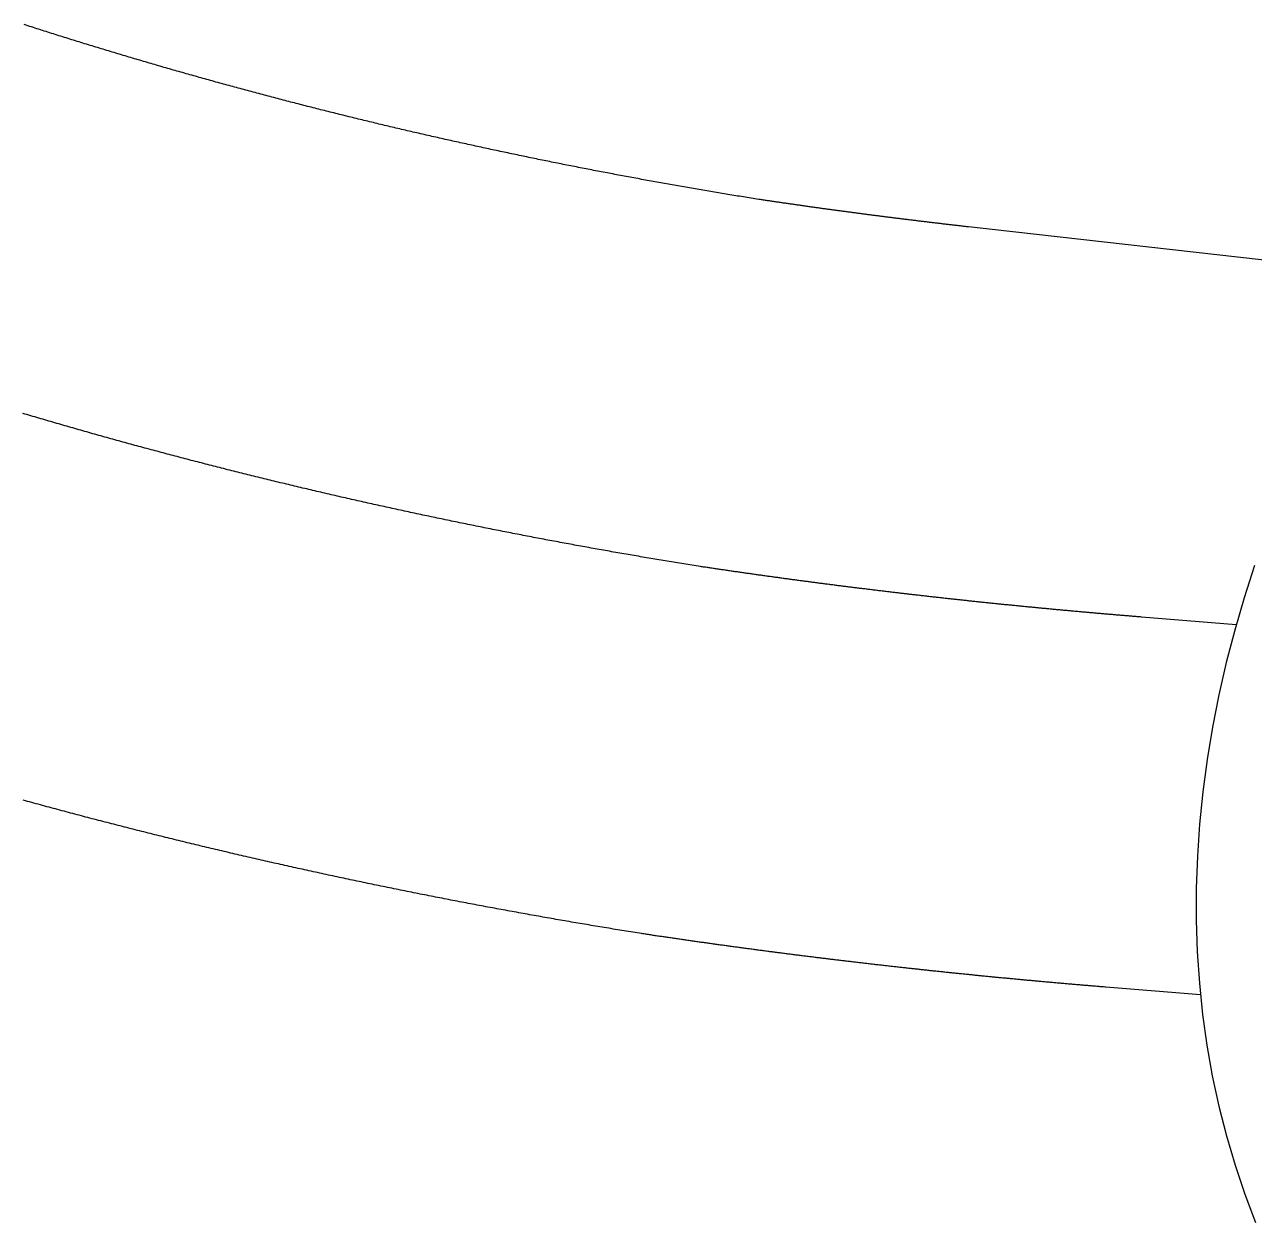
# Model space of a CAD drawing. Extents: x 10 to 206, y -65 to 73.
# Drawn here: x 170.2576 to 170.6907, y -52.793 to -52.371 of the extents above; entities that cross this region are included whole.
import ezdxf

# ---------------------------------------------------------------- set-up
doc = ezdxf.new("R2010")
doc.units = 0
doc.header["$LTSCALE"] = 0.5
doc.layers.add('LOGO', color=7, linetype='Continuous')

msp = doc.modelspace()

# ---------------------------------------------------------------- linework, layer by layer
at = {"layer": 'LOGO'}
for points in [[(170.74098808, -52.45930247), (170.59008807, -52.44225025), (170.58973324, -52.44221009), (170.58937843, -52.44216988), (170.58902364, -52.44212961), (170.58866887, -52.44208928), (170.58831413, -52.4420489), (170.58795941, -52.44200845), (170.58760471, -52.44196795), (170.58725003, -52.4419274), (170.58689538, -52.44188678), (170.58654075, -52.44184611), (170.58618614, -52.44180539), (170.58583155, -52.4417646), (170.58547699, -52.44172376), (170.58512245, -52.44168286), (170.58476793, -52.4416419), (170.58441343, -52.44160089), (170.58405896, -52.44155982), (170.58370451, -52.44151869), (170.58335008, -52.4414775), (170.58299567, -52.44143626), (170.58264129, -52.44139496), (170.58228693, -52.4413536), (170.5819326, -52.44131219), (170.58157828, -52.44127072), (170.58122399, -52.44122919), (170.58086972, -52.4411876), (170.58051548, -52.44114596), (170.58016126, -52.44110426), (170.57980706, -52.4410625), (170.57945288, -52.44102068), (170.57909873, -52.44097881), (170.5787446, -52.44093688), (170.5783905, -52.44089489), (170.57803641, -52.44085285), (170.57768235, -52.44081074), (170.57732832, -52.44076858), (170.5769743, -52.44072637), (170.57662031, -52.44068409), (170.57626635, -52.44064176), (170.57591241, -52.44059937), (170.57555849, -52.44055692), (170.57520459, -52.44051442), (170.57485072, -52.44047185), (170.57449687, -52.44042923), (170.57414304, -52.44038656), (170.57378924, -52.44034382), (170.57343546, -52.44030103), (170.57308171, -52.44025818), (170.57272798, -52.44021527), (170.57237427, -52.44017231), (170.57202058, -52.44012928), (170.57166692, -52.4400862), (170.57131329, -52.44004307), (170.57095968, -52.43999987), (170.57060609, -52.43995662), (170.57025252, -52.43991331), (170.56989898, -52.43986994), (170.56954546, -52.43982651), (170.56919197, -52.43978303), (170.5688385, -52.43973949), (170.56848506, -52.43969589), (170.56813164, -52.43965223), (170.56777824, -52.43960852), (170.56742487, -52.43956475), (170.56707152, -52.43952092), (170.56671819, -52.43947703), (170.56636489, -52.43943308), (170.56601162, -52.43938908), (170.56565836, -52.43934502), (170.56530514, -52.4393009), (170.56495193, -52.43925673), (170.56459875, -52.43921249), (170.5642456, -52.4391682), (170.56389247, -52.43912385), (170.56353936, -52.43907944), (170.56318628, -52.43903498), (170.56283322, -52.43899045), (170.56248019, -52.43894587), (170.56212718, -52.43890123), (170.5617742, -52.43885654), (170.56142124, -52.43881178), (170.56106831, -52.43876697), (170.5607154, -52.4387221), (170.56036251, -52.43867717), (170.56000965, -52.43863218), (170.55965681, -52.43858714), (170.559304, -52.43854204), (170.55895122, -52.43849687), (170.55859846, -52.43845166), (170.55824572, -52.43840638), (170.55789301, -52.43836105), (170.55754032, -52.43831565), (170.55718766, -52.4382702), (170.55683502, -52.43822469), (170.55648241, -52.43817913), (170.55612983, -52.4381335), (170.55577726, -52.43808782), (170.55542473, -52.43804208), (170.55507222, -52.43799628), (170.55471973, -52.43795042), (170.55436727, -52.43790451), (170.55401483, -52.43785854), (170.55366242, -52.4378125), (170.55331004, -52.43776642), (170.55295768, -52.43772027), (170.55260534, -52.43767406), (170.55225303, -52.4376278), (170.55190075, -52.43758148), (170.55154849, -52.4375351), (170.55119626, -52.43748866), (170.55084405, -52.43744216), (170.55049187, -52.43739561), (170.55013971, -52.43734899), (170.54978758, -52.43730232), (170.54943547, -52.43725559), (170.54908339, -52.4372088), (170.54873134, -52.43716196), (170.54837931, -52.43711505), (170.54802731, -52.43706809), (170.54767533, -52.43702107), (170.54732338, -52.43697399), (170.54697145, -52.43692685), (170.54661955, -52.43687965), (170.54626768, -52.4368324), (170.54591583, -52.43678509), (170.54556401, -52.43673772), (170.54521221, -52.43669029), (170.54486044, -52.4366428), (170.54450869, -52.43659525), (170.54415698, -52.43654765), (170.54380528, -52.43649998), (170.54345362, -52.43645226), (170.54310198, -52.43640448), (170.54275036, -52.43635664), (170.54239877, -52.43630875), (170.54204721, -52.43626079), (170.54169568, -52.43621278), (170.54134417, -52.4361647), (170.54099269, -52.43611657), (170.54064123, -52.43606838), (170.5402898, -52.43602013), (170.53993839, -52.43597183), (170.53958702, -52.43592346), (170.53923567, -52.43587504), (170.53888434, -52.43582656), (170.53853304, -52.43577802), (170.53818177, -52.43572942), (170.53783053, -52.43568076), (170.53747931, -52.43563204), (170.53712812, -52.43558327), (170.53677695, -52.43553443), (170.53642581, -52.43548554), (170.5360747, -52.43543659), (170.53572361, -52.43538758), (170.53537256, -52.43533851), (170.53502152, -52.43528938), (170.53467052, -52.43524019), (170.53431954, -52.43519095), (170.53396859, -52.43514165), (170.53361767, -52.43509228), (170.53326677, -52.43504286), (170.5329159, -52.43499338), (170.53256505, -52.43494384), (170.53221424, -52.43489425), (170.53186345, -52.43484459), (170.53151269, -52.43479487), (170.53116195, -52.4347451), (170.53081124, -52.43469527), (170.53046056, -52.43464538), (170.53010991, -52.43459543), (170.52975928, -52.43454542), (170.52940868, -52.43449535), (170.52905811, -52.43444522), (170.52870757, -52.43439504), (170.52835705, -52.43434479), (170.52800656, -52.43429449), (170.5276561, -52.43424412), (170.52730566, -52.4341937), (170.52695525, -52.43414322), (170.52660487, -52.43409268), (170.52625452, -52.43404208), (170.5259042, -52.43399143), (170.5255539, -52.43394071), (170.52520363, -52.43388993), (170.52485339, -52.4338391), (170.52450317, -52.43378821), (170.52415298, -52.43373725), (170.52380282, -52.43368624), (170.52345269, -52.43363517), (170.52310259, -52.43358404), (170.52275251, -52.43353285), (170.52240247, -52.43348161), (170.52205244, -52.4334303), (170.52170245, -52.43337893), (170.52135249, -52.43332751), (170.52100255, -52.43327602), (170.52065264, -52.43322448), (170.52030276, -52.43317288), (170.51995291, -52.43312122), (170.51960309, -52.4330695), (170.51925329, -52.43301772), (170.51890352, -52.43296588), (170.51855378, -52.43291398), (170.51820407, -52.43286202), (170.51785439, -52.43281), (170.51750473, -52.43275793), (170.5171551, -52.43270579), (170.5168055, -52.4326536), (170.51645593, -52.43260134), (170.51618658, -52.43256633), (170.51550678, -52.43246311), (170.51482781, -52.43235446), (170.5141489, -52.43224555), (170.51347005, -52.43213638), (170.51279125, -52.43202697), (170.51211251, -52.4319173), (170.51143383, -52.43180738), (170.5107552, -52.4316972), (170.51007664, -52.43158678), (170.50939813, -52.4314761), (170.50871968, -52.43136517), (170.50804128, -52.43125398), (170.50736295, -52.43114254), (170.50668467, -52.43103085), (170.50600645, -52.43091891), (170.50532829, -52.43080671), (170.50465019, -52.43069426), (170.50397215, -52.43058155), (170.50329417, -52.4304686), (170.50261625, -52.43035539), (170.50193839, -52.43024193), (170.50126059, -52.43012821), (170.50058285, -52.43001424), (170.49990517, -52.42990002), (170.49922755, -52.42978554), (170.49854999, -52.42967082), (170.49787249, -52.42955583), (170.49719506, -52.4294406), (170.49651768, -52.42932511), (170.49584037, -52.42920937), (170.49516312, -52.42909338), (170.49448593, -52.42897713), (170.4938088, -52.42886063), (170.49313173, -52.42874388), (170.49245473, -52.42862687), (170.49177779, -52.42850961), (170.49110091, -52.42839209), (170.4904241, -52.42827433), (170.48974735, -52.42815631), (170.48907066, -52.42803803), (170.48839404, -52.42791951), (170.48771748, -52.42780073), (170.48704098, -52.42768169), (170.48636455, -52.4275624), (170.48568818, -52.42744286), (170.48501188, -52.42732307), (170.48433564, -52.42720302), (170.48365946, -52.42708272), (170.48298335, -52.42696217), (170.48230731, -52.42684136), (170.48163133, -52.4267203), (170.48095542, -52.42659898), (170.48027957, -52.42647741), (170.47960379, -52.42635559), (170.47892808, -52.42623352), (170.47825243, -52.42611119), (170.47757685, -52.4259886), (170.47690133, -52.42586577), (170.47622589, -52.42574268), (170.47555051, -52.42561933), (170.47487519, -52.42549574), (170.47419995, -52.42537189), (170.47352477, -52.42524778), (170.47284966, -52.42512342), (170.47217461, -52.42499881), (170.47149964, -52.42487394), (170.47082473, -52.42474882), (170.4701499, -52.42462345), (170.46947513, -52.42449782), (170.46880043, -52.42437194), (170.4681258, -52.42424581), (170.46745124, -52.42411942), (170.46677675, -52.42399278), (170.46610232, -52.42386588), (170.46542797, -52.42373873), (170.46475369, -52.42361133), (170.46407948, -52.42348367), (170.46340534, -52.42335576), (170.46273127, -52.42322759), (170.46205727, -52.42309917), (170.46138334, -52.4229705), (170.46070948, -52.42284157), (170.46003569, -52.42271239), (170.45936198, -52.42258295), (170.45868834, -52.42245326), (170.45801476, -52.42232332), (170.45734127, -52.42219312), (170.45666784, -52.42206267), (170.45599448, -52.42193197), (170.4553212, -52.42180101), (170.45464799, -52.42166979), (170.45397486, -52.42153832), (170.4533018, -52.4214066), (170.45262881, -52.42127463), (170.45195589, -52.4211424), (170.45128305, -52.42100991), (170.45061028, -52.42087717), (170.44993759, -52.42074418), (170.44926497, -52.42061093), (170.44859242, -52.42047743), (170.44791995, -52.42034367), (170.44724756, -52.42020966), (170.44657524, -52.4200754), (170.44590299, -52.41994088), (170.44523082, -52.41980611), (170.44455873, -52.41967108), (170.44388671, -52.4195358), (170.44321477, -52.41940026), (170.4425429, -52.41926447), (170.44187111, -52.41912843), (170.4411994, -52.41899213), (170.44052776, -52.41885558), (170.4398562, -52.41871877), (170.43918472, -52.41858171), (170.43851331, -52.41844439), (170.43784198, -52.41830682), (170.43717073, -52.41816899), (170.43649956, -52.41803091), (170.43582847, -52.41789258), (170.43515745, -52.41775399), (170.43448651, -52.41761515), (170.43381565, -52.41747605), (170.43314487, -52.4173367), (170.43247417, -52.41719709), (170.43180355, -52.41705723), (170.43113301, -52.41691711), (170.43046254, -52.41677674), (170.42979216, -52.41663611), (170.42912185, -52.41649523), (170.42845163, -52.4163541), (170.42778149, -52.41621271), (170.42711142, -52.41607106), (170.42644144, -52.41592916), (170.42577154, -52.41578701), (170.42510172, -52.4156446), (170.42443198, -52.41550194), (170.42376232, -52.41535902), (170.42309274, -52.41521584), (170.42242324, -52.41507242), (170.42175383, -52.41492873), (170.4210845, -52.4147848), (170.42041525, -52.4146406), (170.41974608, -52.41449616), (170.419077, -52.41435145), (170.418408, -52.4142065), (170.41773908, -52.41406128), (170.41707024, -52.41391582), (170.41640149, -52.4137701), (170.41573282, -52.41362412), (170.41506424, -52.41347789), (170.41439574, -52.4133314), (170.41372732, -52.41318466), (170.41305899, -52.41303766), (170.41239074, -52.41289041), (170.41172258, -52.4127429), (170.4110545, -52.41259514), (170.41038651, -52.41244712), (170.4097186, -52.41229885), (170.40905078, -52.41215033), (170.40838304, -52.41200154), (170.40771539, -52.41185251), (170.40704782, -52.41170321), (170.40638034, -52.41155367), (170.40571295, -52.41140386), (170.40504564, -52.4112538), (170.40437842, -52.41110349), (170.40371129, -52.41095292), (170.40304425, -52.4108021), (170.40237729, -52.41065102), (170.40171042, -52.41049969), (170.40104363, -52.4103481), (170.40037694, -52.41019625), (170.39971033, -52.41004415), (170.39904381, -52.4098918), (170.39837738, -52.40973919), (170.39771104, -52.40958632), (170.39704478, -52.4094332), (170.39637862, -52.40927982), (170.39571254, -52.40912619), (170.39504656, -52.4089723), (170.39438066, -52.40881816), (170.39371485, -52.40866376), (170.39304913, -52.40850911), (170.39238351, -52.4083542), (170.39171797, -52.40819903), (170.39105252, -52.40804361), (170.39038716, -52.40788793), (170.3897219, -52.407732), (170.38905672, -52.40757582), (170.38839164, -52.40741937), (170.38772665, -52.40726268), (170.38706175, -52.40710572), (170.38639694, -52.40694851), (170.38573222, -52.40679105), (170.3850676, -52.40663333), (170.38440306, -52.40647535), (170.38373862, -52.40631712), (170.38307427, -52.40615863), (170.38241002, -52.40599989), (170.38174586, -52.40584089), (170.38108179, -52.40568163), (170.38041781, -52.40552212), (170.37975393, -52.40536236), (170.37909014, -52.40520234), (170.37842645, -52.40504206), (170.37776285, -52.40488152), (170.37709934, -52.40472074), (170.37643593, -52.40455969), (170.37577261, -52.40439839), (170.37510939, -52.40423683), (170.37444626, -52.40407502), (170.37378323, -52.40391295), (170.37312029, -52.40375063), (170.37245745, -52.40358805), (170.37179471, -52.40342521), (170.37113206, -52.40326212), (170.3704695, -52.40309877), (170.36980705, -52.40293517), (170.36914469, -52.40277131), (170.36848242, -52.40260719), (170.36782025, -52.40244282), (170.36715818, -52.40227819), (170.36649621, -52.4021133), (170.36583434, -52.40194816), (170.36517256, -52.40178277), (170.36451088, -52.40161712), (170.3638493, -52.40145121), (170.36318781, -52.40128504), (170.36252643, -52.40111862), (170.36186514, -52.40095194), (170.36120395, -52.40078501), (170.36054286, -52.40061782), (170.35988187, -52.40045038), (170.35922098, -52.40028267), (170.35856019, -52.40011472), (170.3578995, -52.3999465), (170.3572389, -52.39977803), (170.35657841, -52.39960931), (170.35591802, -52.39944032), (170.35525773, -52.39927108), (170.35459754, -52.39910159), (170.35393745, -52.39893184), (170.35327746, -52.39876183), (170.35261757, -52.39859156), (170.35195778, -52.39842104), (170.3512981, -52.39825026), (170.35063851, -52.39807923), (170.34997903, -52.39790794), (170.34931965, -52.39773639), (170.34866037, -52.39756459), (170.3480012, -52.39739253), (170.34734212, -52.39722022), (170.34668315, -52.39704764), (170.34602429, -52.39687481), (170.34536552, -52.39670173), (170.34470686, -52.39652839), (170.3440483, -52.39635479), (170.34338985, -52.39618093), (170.3427315, -52.39600682), (170.34207325, -52.39583245), (170.34141511, -52.39565783), (170.34075708, -52.39548295), (170.34009914, -52.39530781), (170.33944132, -52.39513241), (170.33878359, -52.39495676), (170.33812598, -52.39478086), (170.33746846, -52.39460469), (170.33681106, -52.39442827), (170.33615376, -52.39425159), (170.33549656, -52.39407466), (170.33483947, -52.39389746), (170.33418249, -52.39372002), (170.33352561, -52.39354231), (170.33286885, -52.39336435), (170.33221218, -52.39318613), (170.33155563, -52.39300765), (170.33089918, -52.39282892), (170.33024284, -52.39264993), (170.3295866, -52.39247069), (170.32893048, -52.39229118), (170.32827446, -52.39211142), (170.32761855, -52.39193141), (170.32696275, -52.39175113), (170.32630706, -52.3915706), (170.32565147, -52.39138981), (170.324996, -52.39120877), (170.32434063, -52.39102747), (170.32368538, -52.39084591), (170.32303023, -52.39066409), (170.32237519, -52.39048202), (170.32172026, -52.39029969), (170.32106544, -52.3901171), (170.32041074, -52.38993426), (170.31975614, -52.38975116), (170.31910165, -52.3895678), (170.31844727, -52.38938418), (170.31779301, -52.38920031), (170.31713885, -52.38901618), (170.31648481, -52.3888318), (170.31583088, -52.38864715), (170.31517706, -52.38846225), (170.31452335, -52.38827709), (170.31386976, -52.38809168), (170.31321627, -52.387906), (170.3125629, -52.38772007), (170.31190964, -52.38753389), (170.31125649, -52.38734744), (170.31060346, -52.38716074), (170.30995054, -52.38697378), (170.30929773, -52.38678657), (170.30864504, -52.38659909), (170.30799246, -52.38641136), (170.30733999, -52.38622337), (170.30668764, -52.38603513), (170.3060354, -52.38584662), (170.30538328, -52.38565786), (170.30473127, -52.38546884), (170.30407938, -52.38527957), (170.3034276, -52.38509003), (170.30277594, -52.38490024), (170.30212439, -52.3847102), (170.30147295, -52.38451989), (170.30082164, -52.38432933), (170.30017043, -52.38413851), (170.29951935, -52.38394743), (170.29886838, -52.38375609), (170.29821753, -52.3835645), (170.29756679, -52.38337265), (170.29691617, -52.38318054), (170.29626567, -52.38298817), (170.29561529, -52.38279555), (170.29496502, -52.38260267), (170.29431487, -52.38240953), (170.29366483, -52.38221613), (170.29301492, -52.38202248), (170.29236512, -52.38182857), (170.29171545, -52.3816344), (170.29106589, -52.38143997), (170.29041645, -52.38124528), (170.28976712, -52.38105034), (170.28911792, -52.38085514), (170.28846884, -52.38065968), (170.28781987, -52.38046396), (170.28717103, -52.38026799), (170.2865223, -52.38007176), (170.2858737, -52.37987527), (170.28522521, -52.37967852), (170.28457685, -52.37948151), (170.2839286, -52.37928425), (170.28328048, -52.37908673), (170.28263248, -52.37888895), (170.28198459, -52.37869091), (170.28133683, -52.37849262), (170.2806892, -52.37829406), (170.28004168, -52.37809525), (170.27939428, -52.37789618), (170.27874701, -52.37769685), (170.27809986, -52.37749727), (170.27745283, -52.37729743), (170.27680592, -52.37709732), (170.27615914, -52.37689696), (170.27551248, -52.37669635), (170.27486594, -52.37649547), (170.27421952, -52.37629434), (170.27357323, -52.37609294), (170.27292707, -52.37589129), (170.27228102, -52.37568939), (170.2716351, -52.37548722), (170.27098931, -52.37528479), (170.27034364, -52.37508211), (170.26969809, -52.37487917), (170.26905267, -52.37467597), (170.26840737, -52.37447251), (170.2677622, -52.3742688), (170.26711715, -52.37406482), (170.26647223, -52.37386059), (170.26582744, -52.3736561), (170.26518277, -52.37345135), (170.26453823, -52.37324634), (170.26389381, -52.37304108), (170.26324952, -52.37283555), (170.26260536, -52.37262977), (170.26196132, -52.37242373), (170.26131741, -52.37221743), (170.26067362, -52.37201087), (170.26002997, -52.37180405), (170.25938644, -52.37159698), (170.25874304, -52.37138965), (170.25809977, -52.37118205), (170.25745662, -52.3709742)], [(170.68433122, -52.58238988), (170.65092974, -52.57969751), (170.65055067, -52.57966689), (170.65017161, -52.57963622), (170.64979256, -52.57960549), (170.64941352, -52.5795747), (170.64903449, -52.57954385), (170.64865547, -52.57951294), (170.64827647, -52.57948197), (170.64789747, -52.57945094), (170.64751849, -52.57941986), (170.64713951, -52.57938871), (170.64676055, -52.57935751), (170.6463816, -52.57932625), (170.64600266, -52.57929493), (170.64562373, -52.57926355), (170.64524481, -52.57923211), (170.6448659, -52.57920062), (170.644487, -52.57916906), (170.64410812, -52.57913745), (170.64372924, -52.57910577), (170.64335038, -52.57907404), (170.64297152, -52.57904225), (170.64259268, -52.5790104), (170.64221385, -52.57897849), (170.64183503, -52.57894652), (170.64145623, -52.57891449), (170.64107743, -52.57888241), (170.64069865, -52.57885026), (170.64031987, -52.57881806), (170.63994111, -52.57878579), (170.63956236, -52.57875347), (170.63918362, -52.57872109), (170.63880489, -52.57868865), (170.63842618, -52.57865615), (170.63804747, -52.57862359), (170.63766878, -52.57859097), (170.6372901, -52.5785583), (170.63691143, -52.57852556), (170.63653277, -52.57849276), (170.63615412, -52.57845991), (170.63577549, -52.578427), (170.63539686, -52.57839402), (170.63501825, -52.57836099), (170.63463965, -52.5783279), (170.63426107, -52.57829475), (170.63388249, -52.57826154), (170.63350392, -52.57822827), (170.63312537, -52.57819494), (170.63274683, -52.57816155), (170.6323683, -52.5781281), (170.63198979, -52.5780946), (170.63161128, -52.57806103), (170.63123279, -52.57802741), (170.63085431, -52.57799372), (170.63047584, -52.57795998), (170.63009738, -52.57792617), (170.62971894, -52.57789231), (170.62934051, -52.57785839), (170.62896209, -52.57782441), (170.62858368, -52.57779037), (170.62820528, -52.57775626), (170.6278269, -52.5777221), (170.62744853, -52.57768788), (170.62707017, -52.57765361), (170.62669183, -52.57761927), (170.62631349, -52.57758487), (170.62593517, -52.57755041), (170.62555686, -52.57751589), (170.62517856, -52.57748132), (170.62480028, -52.57744668), (170.62442201, -52.57741198), (170.62404375, -52.57737723), (170.6236655, -52.57734241), (170.62328727, -52.57730754), (170.62290905, -52.5772726), (170.62253084, -52.57723761), (170.62215264, -52.57720255), (170.62177446, -52.57716744), (170.62139629, -52.57713227), (170.62101813, -52.57709703), (170.62063998, -52.57706174), (170.62026185, -52.57702639), (170.61988373, -52.57699097), (170.61950562, -52.5769555), (170.61912753, -52.57691997), (170.61874945, -52.57688438), (170.61837138, -52.57684873), (170.61799332, -52.57681301), (170.61761528, -52.57677724), (170.61723725, -52.57674141), (170.61685924, -52.57670552), (170.61648123, -52.57666957), (170.61610324, -52.57663356), (170.61572527, -52.57659749), (170.6153473, -52.57656136), (170.61496935, -52.57652516), (170.61459141, -52.57648891), (170.61421349, -52.5764526), (170.61383558, -52.57641623), (170.61345768, -52.5763798), (170.61307979, -52.57634331), (170.61270192, -52.57630676), (170.61232406, -52.57627015), (170.61194622, -52.57623348), (170.61156839, -52.57619675), (170.61119057, -52.57615996), (170.61081277, -52.57612311), (170.61043498, -52.57608619), (170.6100572, -52.57604922), (170.60967943, -52.57601219), (170.60930168, -52.5759751), (170.60892395, -52.57593795), (170.60854622, -52.57590074), (170.60816851, -52.57586346), (170.60779082, -52.57582613), (170.60741314, -52.57578874), (170.60703547, -52.57575129), (170.60665781, -52.57571377), (170.60628017, -52.5756762), (170.60590255, -52.57563857), (170.60552493, -52.57560087), (170.60514733, -52.57556312), (170.60476975, -52.5755253), (170.60439218, -52.57548743), (170.60401462, -52.57544949), (170.60363707, -52.5754115), (170.60325954, -52.57537344), (170.60288203, -52.57533533), (170.60250453, -52.57529715), (170.60212704, -52.57525891), (170.60174956, -52.57522061), (170.60137211, -52.57518226), (170.60099466, -52.57514384), (170.60061723, -52.57510536), (170.60023981, -52.57506682), (170.59986241, -52.57502822), (170.59948502, -52.57498956), (170.59910765, -52.57495084), (170.59873029, -52.57491206), (170.59835294, -52.57487322), (170.59797561, -52.57483431), (170.59759829, -52.57479535), (170.59722099, -52.57475633), (170.5968437, -52.57471724), (170.59646643, -52.5746781), (170.59608917, -52.57463889), (170.59571192, -52.57459963), (170.59533469, -52.5745603), (170.59495748, -52.57452091), (170.59458028, -52.57448146), (170.59420309, -52.57444196), (170.59382592, -52.57440239), (170.59344876, -52.57436276), (170.59307162, -52.57432307), (170.59269449, -52.57428331), (170.59231738, -52.5742435), (170.59194028, -52.57420363), (170.5915632, -52.57416369), (170.59118613, -52.5741237), (170.59080908, -52.57408364), (170.59043204, -52.57404353), (170.59005502, -52.57400335), (170.58967801, -52.57396311), (170.58930101, -52.57392281), (170.58892403, -52.57388245), (170.58854707, -52.57384203), (170.58817012, -52.57380155), (170.58779319, -52.57376101), (170.58741627, -52.5737204), (170.58703937, -52.57367974), (170.58666248, -52.57363902), (170.58628561, -52.57359823), (170.58590875, -52.57355738), (170.5855319, -52.57351647), (170.58515508, -52.5734755), (170.58477827, -52.57343447), (170.58440147, -52.57339338), (170.58402469, -52.57335223), (170.58364792, -52.57331102), (170.58327117, -52.57326974), (170.58289444, -52.57322841), (170.58251772, -52.57318701), (170.58214101, -52.57314555), (170.58176432, -52.57310403), (170.58138765, -52.57306245), (170.58101099, -52.57302081), (170.58063435, -52.57297911), (170.58025772, -52.57293734), (170.57988111, -52.57289552), (170.57950452, -52.57285363), (170.57912794, -52.57281168), (170.57875137, -52.57276968), (170.57837482, -52.57272761), (170.57799829, -52.57268547), (170.57762178, -52.57264328), (170.57724528, -52.57260103), (170.57686879, -52.57255871), (170.57649232, -52.57251634), (170.57611587, -52.5724739), (170.57573943, -52.5724314), (170.57536301, -52.57238884), (170.5749866, -52.57234622), (170.57461022, -52.57230353), (170.57423384, -52.57226079), (170.57385749, -52.57221798), (170.57348114, -52.57217512), (170.57310482, -52.57213219), (170.57272851, -52.5720892), (170.57235222, -52.57204614), (170.57197594, -52.57200303), (170.57159968, -52.57195986), (170.57122344, -52.57191662), (170.57084721, -52.57187332), (170.570471, -52.57182996), (170.5700948, -52.57178654), (170.56971862, -52.57174306), (170.56934246, -52.57169951), (170.56896632, -52.57165591), (170.56859019, -52.57161224), (170.56821407, -52.57156851), (170.56783798, -52.57152472), (170.5674619, -52.57148087), (170.56708583, -52.57143695), (170.56670979, -52.57139298), (170.56633376, -52.57134894), (170.56595774, -52.57130484), (170.56558174, -52.57126068), (170.56520576, -52.57121646), (170.5648298, -52.57117217), (170.56445385, -52.57112783), (170.56407792, -52.57108342), (170.56370201, -52.57103895), (170.56332611, -52.57099442), (170.56295023, -52.57094983), (170.56257437, -52.57090517), (170.56219852, -52.57086045), (170.5618227, -52.57081567), (170.56144688, -52.57077083), (170.56107109, -52.57072593), (170.56069531, -52.57068097), (170.56031955, -52.57063594), (170.5599438, -52.57059085), (170.55956808, -52.5705457), (170.55919237, -52.57050049), (170.55881667, -52.57045522), (170.558441, -52.57040988), (170.55806534, -52.57036448), (170.5576897, -52.57031902), (170.55731407, -52.5702735), (170.55693847, -52.57022791), (170.55656288, -52.57018227), (170.55618731, -52.57013656), (170.55581175, -52.57009079), (170.55543621, -52.57004496), (170.55506069, -52.56999906), (170.55468519, -52.56995311), (170.5543097, -52.56990709), (170.55393424, -52.56986101), (170.55355879, -52.56981486), (170.55318335, -52.56976866), (170.55280794, -52.56972239), (170.55243254, -52.56967606), (170.55205716, -52.56962967), (170.5516818, -52.56958322), (170.55130645, -52.5695367), (170.55093113, -52.56949012), (170.55055582, -52.56944348), (170.55018053, -52.56939678), (170.54980525, -52.56935001), (170.54943, -52.56930318), (170.54905476, -52.56925629), (170.54867954, -52.56920934), (170.54830433, -52.56916233), (170.54792915, -52.56911525), (170.54755398, -52.56906811), (170.54717883, -52.56902091), (170.5468037, -52.56897364), (170.54642859, -52.56892632), (170.5460535, -52.56887893), (170.54567842, -52.56883148), (170.54530336, -52.56878396), (170.54492832, -52.56873639), (170.5445533, -52.56868875), (170.54417829, -52.56864105), (170.54380331, -52.56859328), (170.54342834, -52.56854546), (170.54305339, -52.56849757), (170.54267846, -52.56844962), (170.54230354, -52.5684016), (170.54192865, -52.56835353), (170.54155377, -52.56830539), (170.54117892, -52.56825719), (170.54080408, -52.56820892), (170.54042925, -52.56816059), (170.54005445, -52.56811221), (170.53967967, -52.56806375), (170.5393049, -52.56801524), (170.53893016, -52.56796666), (170.53855543, -52.56791802), (170.53818072, -52.56786932), (170.53780603, -52.56782055), (170.53743135, -52.56777172), (170.5370567, -52.56772283), (170.53668206, -52.56767388), (170.53630745, -52.56762486), (170.53593285, -52.56757578), (170.53555827, -52.56752664), (170.53518371, -52.56747743), (170.53480917, -52.56742817), (170.53443464, -52.56737884), (170.53406014, -52.56732944), (170.53368566, -52.56727999), (170.53331119, -52.56723047), (170.53293674, -52.56718088), (170.53256232, -52.56713124), (170.53218791, -52.56708153), (170.53181352, -52.56703176), (170.53143915, -52.56698192), (170.53106479, -52.56693203), (170.53069046, -52.56688207), (170.53031615, -52.56683204), (170.52994185, -52.56678196), (170.52956758, -52.56673181), (170.52919332, -52.5666816), (170.52881909, -52.56663132), (170.52844487, -52.56658098), (170.52807067, -52.56653058), (170.52769649, -52.56648012), (170.52732233, -52.56642959), (170.52694819, -52.566379), (170.52657407, -52.56632835), (170.52619997, -52.56627763), (170.52582589, -52.56622685), (170.52545183, -52.56617601), (170.52507779, -52.5661251), (170.52470376, -52.56607413), (170.52432976, -52.5660231), (170.52395578, -52.565972), (170.52358181, -52.56592084), (170.52320787, -52.56586962), (170.52283394, -52.56581834), (170.52246004, -52.56576699), (170.52208615, -52.56571557), (170.52171229, -52.5656641), (170.52133844, -52.56561256), (170.52096461, -52.56556096), (170.52059081, -52.56550929), (170.52021702, -52.56545756), (170.51984325, -52.56540577), (170.51946951, -52.56535391), (170.51909578, -52.565302), (170.51872208, -52.56525001), (170.51834839, -52.56519797), (170.51797472, -52.56514586), (170.51760108, -52.56509369), (170.51722745, -52.56504145), (170.51685384, -52.56498915), (170.51648026, -52.56493679), (170.51610669, -52.56488436), (170.51573314, -52.56483187), (170.51535962, -52.56477931), (170.51498611, -52.5647267), (170.51461263, -52.56467402), (170.51423916, -52.56462127), (170.51386572, -52.56456846), (170.5134923, -52.56451559), (170.51311889, -52.56446266), (170.51274551, -52.56440966), (170.51237215, -52.5643566), (170.5119988, -52.56430347), (170.51162548, -52.56425028), (170.51125218, -52.56419703), (170.5108789, -52.56414371), (170.51050564, -52.56409033), (170.5101324, -52.56403688), (170.50975918, -52.56398337), (170.50938598, -52.5639298), (170.5090128, -52.56387617), (170.50863965, -52.56382247), (170.50826651, -52.5637687), (170.50789339, -52.56371488), (170.5075203, -52.56366098), (170.50714722, -52.56360703), (170.50677417, -52.56355301), (170.50640114, -52.56349893), (170.50602813, -52.56344478), (170.50565514, -52.56339057), (170.50528217, -52.5633363), (170.50490922, -52.56328196), (170.50453629, -52.56322756), (170.50416338, -52.56317309), (170.5037905, -52.56311856), (170.50341763, -52.56306397), (170.50304479, -52.56300931), (170.50267197, -52.56295459), (170.50229917, -52.5628998), (170.50192639, -52.56284495), (170.50155363, -52.56279003), (170.50118089, -52.56273506), (170.50080817, -52.56268001), (170.50043548, -52.56262491), (170.5000628, -52.56256974), (170.49969015, -52.5625145), (170.49931752, -52.5624592), (170.49894491, -52.56240384), (170.49857232, -52.56234842), (170.49819975, -52.56229292), (170.49782721, -52.56223737), (170.49745468, -52.56218175), (170.49708218, -52.56212607), (170.4967097, -52.56207032), (170.49633724, -52.56201451), (170.4959648, -52.56195863), (170.49559239, -52.56190269), (170.49556367, -52.56190086), (170.49483592, -52.56178716), (170.49410859, -52.56167077), (170.4933813, -52.5615541), (170.49265405, -52.56143716), (170.49192685, -52.56131995), (170.4911997, -52.56120247), (170.49047259, -52.56108471), (170.48974553, -52.56096669), (170.48901851, -52.56084839), (170.48829154, -52.56072982), (170.48756462, -52.56061098), (170.48683775, -52.56049186), (170.48611092, -52.56037247), (170.48538414, -52.56025281), (170.48465741, -52.56013288), (170.48393073, -52.56001268), (170.48320409, -52.5598922), (170.4824775, -52.55977146), (170.48175096, -52.55965043), (170.48102447, -52.55952914), (170.48029803, -52.55940758), (170.47957164, -52.55928574), (170.47884529, -52.55916363), (170.478119, -52.55904124), (170.47739275, -52.55891859), (170.47666656, -52.55879566), (170.47594041, -52.55867246), (170.47521431, -52.55854898), (170.47448827, -52.55842523), (170.47376227, -52.55830121), (170.47303633, -52.55817692), (170.47231044, -52.55805235), (170.47158459, -52.55792752), (170.4708588, -52.5578024), (170.47013306, -52.55767702), (170.46940737, -52.55755136), (170.46868173, -52.55742543), (170.46795615, -52.55729922), (170.46723062, -52.55717275), (170.46650513, -52.55704599), (170.46577971, -52.55691897), (170.46505433, -52.55679167), (170.46432901, -52.5566641), (170.46360374, -52.55653626), (170.46287852, -52.55640814), (170.46215336, -52.55627975), (170.46142825, -52.55615108), (170.46070319, -52.55602214), (170.45997819, -52.55589293), (170.45925324, -52.55576344), (170.45852834, -52.55563368), (170.4578035, -52.55550365), (170.45707872, -52.55537334), (170.45635399, -52.55524276), (170.45562931, -52.5551119), (170.45490469, -52.55498078), (170.45418013, -52.55484937), (170.45345562, -52.55471769), (170.45273116, -52.55458574), (170.45200677, -52.55445352), (170.45128243, -52.55432102), (170.45055814, -52.55418824), (170.44983391, -52.5540552), (170.44910974, -52.55392187), (170.44838562, -52.55378828), (170.44766157, -52.55365441), (170.44693756, -52.55352026), (170.44621362, -52.55338584), (170.44548973, -52.55325115), (170.44476591, -52.55311618), (170.44404214, -52.55298093), (170.44331842, -52.55284542), (170.44259477, -52.55270962), (170.44187117, -52.55257356), (170.44114764, -52.55243721), (170.44042416, -52.5523006), (170.43970074, -52.55216371), (170.43897738, -52.55202654), (170.43825408, -52.5518891), (170.43753084, -52.55175138), (170.43680766, -52.55161339), (170.43608454, -52.55147512), (170.43536148, -52.55133658), (170.43463848, -52.55119777), (170.43391554, -52.55105868), (170.43319266, -52.55091931), (170.43246984, -52.55077967), (170.43174708, -52.55063975), (170.43102439, -52.55049956), (170.43030175, -52.55035909), (170.42957918, -52.55021835), (170.42885667, -52.55007733), (170.42813422, -52.54993603), (170.42741183, -52.54979446), (170.42668951, -52.54965262), (170.42596725, -52.5495105), (170.42524505, -52.5493681), (170.42452291, -52.54922543), (170.42380084, -52.54908248), (170.42307883, -52.54893926), (170.42235688, -52.54879576), (170.421635, -52.54865198), (170.42091318, -52.54850793), (170.42019142, -52.54836361), (170.41946973, -52.548219), (170.41874811, -52.54807413), (170.41802654, -52.54792897), (170.41730505, -52.54778354), (170.41658362, -52.54763783), (170.41586225, -52.54749185), (170.41514095, -52.54734559), (170.41441971, -52.54719905), (170.41369854, -52.54705224), (170.41297744, -52.54690515), (170.4122564, -52.54675779), (170.41153542, -52.54661015), (170.41081452, -52.54646223), (170.41009368, -52.54631404), (170.40937291, -52.54616557), (170.4086522, -52.54601682), (170.40793156, -52.5458678), (170.40721099, -52.54571849), (170.40649049, -52.54556892), (170.40577005, -52.54541906), (170.40504968, -52.54526893), (170.40432938, -52.54511853), (170.40360915, -52.54496784), (170.40288899, -52.54481688), (170.40216889, -52.54466564), (170.40144887, -52.54451413), (170.40072891, -52.54436234), (170.40000902, -52.54421027), (170.3992892, -52.54405792), (170.39856945, -52.5439053), (170.39784978, -52.5437524), (170.39713017, -52.54359922), (170.39641063, -52.54344576), (170.39569116, -52.54329203), (170.39497176, -52.54313802), (170.39425243, -52.54298373), (170.39353317, -52.54282917), (170.39281399, -52.54267433), (170.39209487, -52.54251921), (170.39137583, -52.54236381), (170.39065686, -52.54220813), (170.38993796, -52.54205218), (170.38921913, -52.54189595), (170.38850037, -52.54173944), (170.38778169, -52.54158266), (170.38706308, -52.5414256), (170.38634454, -52.54126825), (170.38562607, -52.54111064), (170.38490768, -52.54095274), (170.38418936, -52.54079456), (170.38347112, -52.54063611), (170.38275294, -52.54047738), (170.38203484, -52.54031837), (170.38131682, -52.54015908), (170.38059887, -52.53999952), (170.37988099, -52.53983967), (170.37916319, -52.53967955), (170.37844546, -52.53951915), (170.37772781, -52.53935847), (170.37701023, -52.53919752), (170.37629273, -52.53903628), (170.37557531, -52.53887477), (170.37485796, -52.53871297), (170.37414068, -52.5385509), (170.37342348, -52.53838855), (170.37270636, -52.53822592), (170.37198931, -52.53806302), (170.37127234, -52.53789983), (170.37055545, -52.53773637), (170.36983863, -52.53757262), (170.36912189, -52.5374086), (170.36840523, -52.5372443), (170.36768864, -52.53707972), (170.36697214, -52.53691486), (170.36625571, -52.53674973), (170.36553936, -52.53658431), (170.36482308, -52.53641861), (170.36410689, -52.53625264), (170.36339077, -52.53608638), (170.36267474, -52.53591985), (170.36195878, -52.53575304), (170.3612429, -52.53558595), (170.3605271, -52.53541858), (170.35981138, -52.53525093), (170.35909574, -52.535083), (170.35838018, -52.53491479), (170.35766469, -52.5347463), (170.35694929, -52.53457753), (170.35623397, -52.53440848), (170.35551873, -52.53423915), (170.35480357, -52.53406955), (170.3540885, -52.53389966), (170.3533735, -52.53372949), (170.35265858, -52.53355905), (170.35194375, -52.53338832), (170.351229, -52.53321731), (170.35051433, -52.53304603), (170.34979974, -52.53287446), (170.34908523, -52.53270261), (170.34837081, -52.53253049), (170.34765647, -52.53235808), (170.34694221, -52.5321854), (170.34622803, -52.53201243), (170.34551394, -52.53183918), (170.34479993, -52.53166566), (170.344086, -52.53149185), (170.34337216, -52.53131776), (170.34265841, -52.53114339), (170.34194473, -52.53096875), (170.34123114, -52.53079382), (170.34051764, -52.53061861), (170.33980422, -52.53044312), (170.33909088, -52.53026735), (170.33837763, -52.5300913), (170.33766446, -52.52991497), (170.33695138, -52.52973836), (170.33623839, -52.52956146), (170.33552548, -52.52938429), (170.33481266, -52.52920683), (170.33409992, -52.5290291), (170.33338727, -52.52885108), (170.33267471, -52.52867279), (170.33196223, -52.52849421), (170.33124984, -52.52831535), (170.33053753, -52.52813621), (170.32982532, -52.52795679), (170.32911319, -52.52777709), (170.32840115, -52.5275971), (170.32768919, -52.52741684), (170.32697733, -52.52723629), (170.32626555, -52.52705546), (170.32555386, -52.52687436), (170.32484226, -52.52669297), (170.32413075, -52.52651129), (170.32341932, -52.52632934), (170.32270799, -52.52614711), (170.32199675, -52.52596459), (170.32128559, -52.52578179), (170.32057452, -52.52559871), (170.31986355, -52.52541535), (170.31915266, -52.52523171), (170.31844187, -52.52504779), (170.31773116, -52.52486358), (170.31702054, -52.52467909), (170.31631002, -52.52449432), (170.31559959, -52.52430927), (170.31488924, -52.52412394), (170.31417899, -52.52393832), (170.31346883, -52.52375242), (170.31275876, -52.52356624), (170.31204879, -52.52337978), (170.3113389, -52.52319304), (170.31062911, -52.52300601), (170.30991941, -52.5228187), (170.3092098, -52.52263111), (170.30850029, -52.52244324), (170.30779087, -52.52225508), (170.30708154, -52.52206665), (170.3063723, -52.52187793), (170.30566316, -52.52168892), (170.30495411, -52.52149964), (170.30424516, -52.52131007), (170.3035363, -52.52112022), (170.30282753, -52.52093009), (170.30211886, -52.52073967), (170.30141028, -52.52054897), (170.3007018, -52.52035799), (170.29999341, -52.52016673), (170.29928512, -52.51997518), (170.29857692, -52.51978335), (170.29786882, -52.51959123), (170.29716082, -52.51939884), (170.29645291, -52.51920616), (170.29574509, -52.5190132), (170.29503737, -52.51881995), (170.29432975, -52.51862642), (170.29362223, -52.51843261), (170.2929148, -52.51823852), (170.29220747, -52.51804414), (170.29150023, -52.51784948), (170.2907931, -52.51765453), (170.29008606, -52.51745931), (170.28937912, -52.51726379), (170.28867227, -52.517068), (170.28796553, -52.51687192), (170.28725888, -52.51667556), (170.28655233, -52.51647891), (170.28584588, -52.51628198), (170.28513953, -52.51608477), (170.28443328, -52.51588727), (170.28372712, -52.51568949), (170.28302107, -52.51549143), (170.28231512, -52.51529308), (170.28160926, -52.51509445), (170.28090351, -52.51489553), (170.28019785, -52.51469633), (170.2794923, -52.51449685), (170.27878684, -52.51429708), (170.27808149, -52.51409703), (170.27737624, -52.51389669), (170.27667109, -52.51369607), (170.27596604, -52.51349517), (170.27526109, -52.51329398), (170.27455624, -52.5130925), (170.27385149, -52.51289075), (170.27314685, -52.5126887), (170.27244231, -52.51248638), (170.27173787, -52.51228377), (170.27103353, -52.51208087), (170.2703293, -52.51187769), (170.26962517, -52.51167423), (170.26892114, -52.51147048), (170.26821721, -52.51126644), (170.26751339, -52.51106212), (170.26680967, -52.51085752), (170.26610606, -52.51065263), (170.26540255, -52.51044746), (170.26469914, -52.510242), (170.26399584, -52.51003626), (170.26329264, -52.50983023), (170.26258955, -52.50962392), (170.26188656, -52.50941732), (170.26118368, -52.50921044), (170.2604809, -52.50900327), (170.25977823, -52.50879582), (170.25907566, -52.50858808), (170.2583732, -52.50838005), (170.25767085, -52.50817175), (170.2569686, -52.50796315)], [(170.69076784, -52.5615746), (170.68709985, -52.5729069), (170.68378079, -52.58427517), (170.68081496, -52.59566926), (170.67820642, -52.60707891), (170.675959, -52.61849378), (170.67407628, -52.62990342), (170.67256159, -52.64129729), (170.67141799, -52.65266474), (170.67064825, -52.66399501), (170.67025488, -52.67527721), (170.67024006, -52.68650033), (170.67060565, -52.69765323), (170.67135318, -52.70872463), (170.67248378, -52.71970311), (170.6739982, -52.73057711), (170.67589675, -52.74133494), (170.6781793, -52.7519648), (170.68084519, -52.76245475), (170.68389327, -52.77279277), (170.6873218, -52.78296678), (170.69112847, -52.79296466)], [(170.67177282, -52.71279949), (170.63839569, -52.71008219), (170.63799624, -52.71004961), (170.6375968, -52.71001696), (170.63719736, -52.70998426), (170.63679793, -52.70995149), (170.63639851, -52.70991865), (170.63599909, -52.70988576), (170.63559967, -52.7098528), (170.63520026, -52.70981978), (170.63480086, -52.7097867), (170.63440146, -52.70975355), (170.63400207, -52.70972034), (170.63360268, -52.70968707), (170.63320329, -52.70965374), (170.63280392, -52.70962034), (170.63240455, -52.70958688), (170.63200518, -52.70955336), (170.63160582, -52.70951977), (170.63120646, -52.70948613), (170.63080711, -52.70945241), (170.63040777, -52.70941864), (170.63000843, -52.70938481), (170.6296091, -52.70935091), (170.62920977, -52.70931694), (170.62881045, -52.70928292), (170.62841113, -52.70924883), (170.62801182, -52.70921468), (170.62761252, -52.70918047), (170.62721322, -52.70914619), (170.62681392, -52.70911185), (170.62641464, -52.70907745), (170.62601536, -52.70904298), (170.62561608, -52.70900845), (170.62521681, -52.70897386), (170.62481755, -52.70893921), (170.62441829, -52.70890449), (170.62401904, -52.70886971), (170.62361979, -52.70883487), (170.62322055, -52.70879996), (170.62282132, -52.70876499), (170.62242209, -52.70872996), (170.62202287, -52.70869486), (170.62162365, -52.7086597), (170.62122445, -52.70862448), (170.62082524, -52.70858919), (170.62042605, -52.70855384), (170.62002686, -52.70851843), (170.61962767, -52.70848295), (170.61922849, -52.70844742), (170.61882932, -52.70841181), (170.61843016, -52.70837615), (170.618031, -52.70834042), (170.61763184, -52.70830463), (170.6172327, -52.70826877), (170.61683356, -52.70823285), (170.61643443, -52.70819687), (170.6160353, -52.70816082), (170.61563618, -52.70812471), (170.61523706, -52.70808854), (170.61483796, -52.70805231), (170.61443886, -52.70801601), (170.61403976, -52.70797964), (170.61364067, -52.70794322), (170.61324159, -52.70790673), (170.61284252, -52.70787017), (170.61244345, -52.70783356), (170.61204439, -52.70779687), (170.61164534, -52.70776013), (170.61124629, -52.70772332), (170.61084725, -52.70768645), (170.61044822, -52.70764952), (170.61004919, -52.70761252), (170.60965017, -52.70757545), (170.60925116, -52.70753833), (170.60885215, -52.70750114), (170.60845315, -52.70746388), (170.60805416, -52.70742657), (170.60765517, -52.70738919), (170.6072562, -52.70735174), (170.60685723, -52.70731423), (170.60645826, -52.70727666), (170.6060593, -52.70723902), (170.60566035, -52.70720132), (170.60526141, -52.70716356), (170.60486248, -52.70712573), (170.60446355, -52.70708784), (170.60406463, -52.70704989), (170.60366571, -52.70701187), (170.60326681, -52.70697378), (170.60286791, -52.70693563), (170.60246902, -52.70689742), (170.60207013, -52.70685915), (170.60167125, -52.70682081), (170.60127238, -52.70678241), (170.60087352, -52.70674394), (170.60047467, -52.70670541), (170.60007582, -52.70666681), (170.59967698, -52.70662815), (170.59927815, -52.70658943), (170.59887932, -52.70655064), (170.5984805, -52.70651179), (170.59808169, -52.70647287), (170.59768289, -52.70643389), (170.5972841, -52.70639485), (170.59688531, -52.70635574), (170.59648653, -52.70631657), (170.59608776, -52.70627733), (170.595689, -52.70623803), (170.59529024, -52.70619866), (170.59489149, -52.70615923), (170.59449275, -52.70611974), (170.59409402, -52.70608018), (170.5936953, -52.70604056), (170.59329658, -52.70600087), (170.59289787, -52.70596112), (170.59249917, -52.7059213), (170.59210048, -52.70588142), (170.59170179, -52.70584148), (170.59130311, -52.70580147), (170.59090445, -52.7057614), (170.59050578, -52.70572126), (170.59010713, -52.70568106), (170.58970849, -52.70564079), (170.58930985, -52.70560046), (170.58891122, -52.70556006), (170.5885126, -52.7055196), (170.58811399, -52.70547908), (170.58771539, -52.70543849), (170.58731679, -52.70539784), (170.5869182, -52.70535712), (170.58651962, -52.70531633), (170.58612105, -52.70527549), (170.58572249, -52.70523457), (170.58532394, -52.7051936), (170.58492539, -52.70515255), (170.58452686, -52.70511145), (170.58412833, -52.70507028), (170.58372981, -52.70502904), (170.5833313, -52.70498774), (170.58293279, -52.70494637), (170.5825343, -52.70490494), (170.58213581, -52.70486345), (170.58173734, -52.70482189), (170.58133887, -52.70478026), (170.58094041, -52.70473857), (170.58054196, -52.70469682), (170.58014351, -52.704655), (170.57974508, -52.70461312), (170.57934665, -52.70457117), (170.57894824, -52.70452915), (170.57854983, -52.70448707), (170.57815143, -52.70444493), (170.57775304, -52.70440272), (170.57735466, -52.70436045), (170.57695629, -52.70431811), (170.57655793, -52.70427571), (170.57615957, -52.70423324), (170.57576123, -52.7041907), (170.57536289, -52.7041481), (170.57496456, -52.70410544), (170.57456625, -52.70406271), (170.57416794, -52.70401992), (170.57376964, -52.70397706), (170.57337135, -52.70393413), (170.57297306, -52.70389114), (170.57257479, -52.70384809), (170.57217653, -52.70380497), (170.57177827, -52.70376178), (170.57138003, -52.70371853), (170.57098179, -52.70367521), (170.57058357, -52.70363183), (170.57018535, -52.70358839), (170.56978714, -52.70354487), (170.56938895, -52.7035013), (170.56899076, -52.70345765), (170.56859258, -52.70341395), (170.56819441, -52.70337017), (170.56779625, -52.70332633), (170.5673981, -52.70328243), (170.56699996, -52.70323846), (170.56660182, -52.70319443), (170.5662037, -52.70315033), (170.56580559, -52.70310616), (170.56540749, -52.70306193), (170.56500939, -52.70301763), (170.56461131, -52.70297327), (170.56421323, -52.70292884), (170.56381517, -52.70288435), (170.56341712, -52.70283979), (170.56301907, -52.70279517), (170.56262104, -52.70275048), (170.56222301, -52.70270572), (170.561825, -52.7026609), (170.56142699, -52.70261601), (170.561029, -52.70257106), (170.56063101, -52.70252604), (170.56023303, -52.70248096), (170.55983507, -52.70243581), (170.55943711, -52.70239059), (170.55903917, -52.70234531), (170.55864123, -52.70229996), (170.55824331, -52.70225455), (170.55784539, -52.70220907), (170.55744748, -52.70216353), (170.55704959, -52.70211792), (170.5566517, -52.70207224), (170.55625383, -52.7020265), (170.55585597, -52.70198069), (170.55545811, -52.70193482), (170.55506027, -52.70188888), (170.55466243, -52.70184287), (170.55426461, -52.7017968), (170.5538668, -52.70175067), (170.55346899, -52.70170446), (170.5530712, -52.70165819), (170.55267342, -52.70161186), (170.55227565, -52.70156546), (170.55187789, -52.70151899), (170.55148014, -52.70147246), (170.5510824, -52.70142586), (170.55068467, -52.70137919), (170.55028695, -52.70133246), (170.54988924, -52.70128566), (170.54949154, -52.7012388), (170.54909385, -52.70119187), (170.54869618, -52.70114487), (170.54829851, -52.70109781), (170.54790086, -52.70105068), (170.54750321, -52.70100349), (170.54710558, -52.70095622), (170.54670796, -52.7009089), (170.54631034, -52.7008615), (170.54591274, -52.70081404), (170.54551515, -52.70076652), (170.54511757, -52.70071893), (170.54472, -52.70067127), (170.54432245, -52.70062354), (170.5439249, -52.70057575), (170.54352736, -52.70052789), (170.54312984, -52.70047997), (170.54273233, -52.70043198), (170.54233482, -52.70038392), (170.54193733, -52.7003358), (170.54153985, -52.70028761), (170.54114238, -52.70023935), (170.54074493, -52.70019103), (170.54034748, -52.70014264), (170.53995004, -52.70009418), (170.53955262, -52.70004566), (170.53915521, -52.69999707), (170.5387578, -52.69994841), (170.53836041, -52.69989969), (170.53796303, -52.6998509), (170.53756567, -52.69980205), (170.53716831, -52.69975312), (170.53677096, -52.69970414), (170.53637363, -52.69965508), (170.53597631, -52.69960596), (170.535579, -52.69955677), (170.5351817, -52.69950751), (170.53478441, -52.69945819), (170.53438714, -52.6994088), (170.53398987, -52.69935935), (170.53359262, -52.69930982), (170.53319538, -52.69926023), (170.53279815, -52.69921058), (170.53240093, -52.69916085), (170.53200372, -52.69911106), (170.53160653, -52.69906121), (170.53120935, -52.69901128), (170.53081217, -52.69896129), (170.53041502, -52.69891124), (170.53001787, -52.69886111), (170.52962073, -52.69881092), (170.52922361, -52.69876066), (170.5288265, -52.69871034), (170.5284294, -52.69865994), (170.52803231, -52.69860948), (170.52763523, -52.69855896), (170.52723817, -52.69850836), (170.52684112, -52.6984577), (170.52644408, -52.69840698), (170.52604705, -52.69835618), (170.52565003, -52.69830532), (170.52525303, -52.69825439), (170.52485604, -52.69820339), (170.52445906, -52.69815233), (170.52406209, -52.6981012), (170.52366514, -52.69805), (170.5232682, -52.69799874), (170.52287127, -52.69794741), (170.52247435, -52.69789601), (170.52207744, -52.69784454), (170.52168055, -52.69779301), (170.52128367, -52.6977414), (170.5208868, -52.69768974), (170.52048994, -52.697638), (170.5200931, -52.6975862), (170.51969627, -52.69753433), (170.51929945, -52.69748239), (170.51890265, -52.69743038), (170.51850585, -52.69737831), (170.51810907, -52.69732617), (170.5177123, -52.69727396), (170.51731555, -52.69722169), (170.5169188, -52.69716935), (170.51652207, -52.69711694), (170.51612536, -52.69706446), (170.51572865, -52.69701191), (170.51533196, -52.6969593), (170.51493528, -52.69690662), (170.51453861, -52.69685387), (170.51414196, -52.69680106), (170.51374532, -52.69674817), (170.51334869, -52.69669522), (170.51295207, -52.69664221), (170.51255547, -52.69658912), (170.51215888, -52.69653597), (170.5117623, -52.69648274), (170.51136574, -52.69642946), (170.51096919, -52.6963761), (170.51057265, -52.69632268), (170.51017613, -52.69626918), (170.50977962, -52.69621562), (170.50938312, -52.696162), (170.50898663, -52.6961083), (170.50859016, -52.69605454), (170.5081937, -52.69600071), (170.50779726, -52.69594681), (170.50740083, -52.69589284), (170.50700441, -52.69583881), (170.506608, -52.6957847), (170.50621161, -52.69573053), (170.50581523, -52.69567629), (170.50541886, -52.69562199), (170.50502251, -52.69556761), (170.50462617, -52.69551317), (170.50422985, -52.69545866), (170.50383354, -52.69540408), (170.50343724, -52.69534944), (170.50304095, -52.69529472), (170.50264468, -52.69523994), (170.50224842, -52.69518509), (170.50185218, -52.69513017), (170.50145595, -52.69507518), (170.50105973, -52.69502013), (170.50066353, -52.694965), (170.50026734, -52.69490981), (170.49987116, -52.69485455), (170.499475, -52.69479923), (170.49907885, -52.69474383), (170.49868272, -52.69468837), (170.4982866, -52.69463283), (170.49789049, -52.69457723), (170.4974944, -52.69452157), (170.49709832, -52.69446583), (170.49670225, -52.69441002), (170.4963062, -52.69435415), (170.49591016, -52.69429821), (170.49551414, -52.6942422), (170.49511813, -52.69418612), (170.49472214, -52.69412997), (170.49432615, -52.69407376), (170.49393019, -52.69401747), (170.49353423, -52.69396112), (170.49313829, -52.6939047), (170.49274237, -52.69384821), (170.49234646, -52.69379165), (170.49195056, -52.69373502), (170.49155468, -52.69367833), (170.49115881, -52.69362157), (170.49076296, -52.69356473), (170.49036712, -52.69350783), (170.48997129, -52.69345087), (170.48957548, -52.69339383), (170.48917969, -52.69333672), (170.4887839, -52.69327955), (170.48838814, -52.6932223), (170.48799238, -52.69316499), (170.48759665, -52.69310761), (170.48720092, -52.69305016), (170.48680521, -52.69299264), (170.48640952, -52.69293505), (170.48601384, -52.6928774), (170.48561817, -52.69281967), (170.48522252, -52.69276188), (170.48482688, -52.69270402), (170.48443126, -52.69264609), (170.48403565, -52.69258809), (170.48364006, -52.69253002), (170.48324448, -52.69247188), (170.48284892, -52.69241367), (170.48245337, -52.6923554), (170.48205784, -52.69229706), (170.48166232, -52.69223864), (170.48126682, -52.69218016), (170.48087133, -52.69212161), (170.48047586, -52.69206299), (170.4800804, -52.6920043), (170.47968495, -52.69194554), (170.47928952, -52.69188672), (170.47889411, -52.69182782), (170.47849871, -52.69176885), (170.47810333, -52.69170982), (170.47770796, -52.69165072), (170.47731261, -52.69159154), (170.47691727, -52.6915323), (170.47652194, -52.69147299), (170.47612664, -52.69141361), (170.47573134, -52.69135416), (170.47533607, -52.69129464), (170.4749408, -52.69123506), (170.47416549, -52.69111128), (170.47339022, -52.69098722), (170.472615, -52.69086287), (170.47183983, -52.69073824), (170.47106471, -52.69061331), (170.47028965, -52.6904881), (170.46951463, -52.6903626), (170.46873966, -52.69023682), (170.46796475, -52.69011075), (170.46718988, -52.68998439), (170.46641507, -52.68985774), (170.46564031, -52.68973081), (170.4648656, -52.68960358), (170.46409094, -52.68947607), (170.46331633, -52.68934827), (170.46254177, -52.68922019), (170.46176726, -52.68909181), (170.46099281, -52.68896315), (170.46021841, -52.6888342), (170.45944405, -52.68870496), (170.45866975, -52.68857543), (170.45789551, -52.68844561), (170.45712131, -52.68831551), (170.45634717, -52.68818511), (170.45557308, -52.68805443), (170.45479904, -52.68792346), (170.45402505, -52.6877922), (170.45325112, -52.68766065), (170.45247723, -52.68752881), (170.4517034, -52.68739668), (170.45092963, -52.68726426), (170.4501559, -52.68713155), (170.44938223, -52.68699855), (170.44860861, -52.68686527), (170.44783505, -52.68673169), (170.44706154, -52.68659783), (170.44628808, -52.68646367), (170.44551467, -52.68632922), (170.44474132, -52.68619449), (170.44396802, -52.68605946), (170.44319478, -52.68592414), (170.44242159, -52.68578854), (170.44164845, -52.68565264), (170.44087536, -52.68551645), (170.44010233, -52.68537997), (170.43932936, -52.6852432), (170.43855644, -52.68510614), (170.43778357, -52.68496879), (170.43701076, -52.68483115), (170.436238, -52.68469322), (170.43546529, -52.68455499), (170.43469264, -52.68441648), (170.43392005, -52.68427767), (170.43314751, -52.68413857), (170.43237502, -52.68399918), (170.43160259, -52.6838595), (170.43083022, -52.68371953), (170.4300579, -52.68357926), (170.42928563, -52.68343871), (170.42851342, -52.68329786), (170.42774127, -52.68315672), (170.42696917, -52.68301528), (170.42619712, -52.68287356), (170.42542514, -52.68273154), (170.4246532, -52.68258923), (170.42388133, -52.68244663), (170.42310951, -52.68230374), (170.42233774, -52.68216055), (170.42156604, -52.68201707), (170.42079438, -52.6818733), (170.42002279, -52.68172923), (170.41925125, -52.68158487), (170.41847976, -52.68144022), (170.41770834, -52.68129527), (170.41693697, -52.68115004), (170.41616565, -52.6810045), (170.4153944, -52.68085868), (170.4146232, -52.68071256), (170.41385206, -52.68056615), (170.41308097, -52.68041944), (170.41230994, -52.68027244), (170.41153897, -52.68012515), (170.41076806, -52.67997756), (170.4099972, -52.67982968), (170.4092264, -52.6796815), (170.40845566, -52.67953303), (170.40768498, -52.67938427), (170.40691435, -52.67923521), (170.40614378, -52.67908586), (170.40537327, -52.67893621), (170.40460282, -52.67878627), (170.40383243, -52.67863603), (170.40306209, -52.6784855), (170.40229181, -52.67833467), (170.4015216, -52.67818355), (170.40075143, -52.67803213), (170.39998133, -52.67788042), (170.39921129, -52.67772841), (170.39844131, -52.67757611), (170.39767138, -52.67742351), (170.39690151, -52.67727062), (170.39613171, -52.67711743), (170.39536196, -52.67696394), (170.39459227, -52.67681016), (170.39382264, -52.67665608), (170.39305307, -52.67650171), (170.39228356, -52.67634704), (170.39151411, -52.67619207), (170.39074471, -52.67603681), (170.38997538, -52.67588125), (170.38920611, -52.6757254), (170.3884369, -52.67556925), (170.38766775, -52.6754128), (170.38689865, -52.67525606), (170.38612962, -52.67509901), (170.38536065, -52.67494168), (170.38459174, -52.67478404), (170.38382289, -52.67462611), (170.3830541, -52.67446788), (170.38228537, -52.67430935), (170.3815167, -52.67415053), (170.38074809, -52.67399141), (170.37997954, -52.67383199), (170.37921106, -52.67367227), (170.37844263, -52.67351226), (170.37767427, -52.67335194), (170.37690597, -52.67319133), (170.37613773, -52.67303043), (170.37536955, -52.67286922), (170.37460143, -52.67270772), (170.37383337, -52.67254591), (170.37306538, -52.67238381), (170.37229744, -52.67222142), (170.37152957, -52.67205872), (170.37076176, -52.67189572), (170.36999402, -52.67173243), (170.36922633, -52.67156883), (170.36845871, -52.67140494), (170.36769115, -52.67124075), (170.36692365, -52.67107626), (170.36615621, -52.67091147), (170.36538884, -52.67074638), (170.36462153, -52.670581), (170.36385428, -52.67041531), (170.3630871, -52.67024932), (170.36231998, -52.67008304), (170.36155292, -52.66991645), (170.36078592, -52.66974956), (170.36001899, -52.66958238), (170.35925212, -52.66941489), (170.35848532, -52.66924711), (170.35771858, -52.66907902), (170.3569519, -52.66891064), (170.35618528, -52.66874195), (170.35541873, -52.66857297), (170.35465225, -52.66840368), (170.35388582, -52.66823409), (170.35311946, -52.66806421), (170.35235317, -52.66789402), (170.35158694, -52.66772353), (170.35082077, -52.66755274), (170.35005467, -52.66738165), (170.34928863, -52.66721026), (170.34852266, -52.66703857), (170.34775675, -52.66686657), (170.34699091, -52.66669428), (170.34622513, -52.66652168), (170.34545942, -52.66634878), (170.34469377, -52.66617558), (170.34392818, -52.66600208), (170.34316266, -52.66582828), (170.34239721, -52.66565417), (170.34163182, -52.66547976), (170.3408665, -52.66530505), (170.34010125, -52.66513004), (170.33933605, -52.66495473), (170.33857093, -52.66477911), (170.33780587, -52.6646032), (170.33704088, -52.66442698), (170.33627595, -52.66425045), (170.33551109, -52.66407363), (170.33474629, -52.6638965), (170.33398156, -52.66371907), (170.3332169, -52.66354133), (170.3324523, -52.6633633), (170.33168778, -52.66318496), (170.33092331, -52.66300631), (170.33015892, -52.66282737), (170.32939459, -52.66264812), (170.32863032, -52.66246856), (170.32786613, -52.66228871), (170.327102, -52.66210855), (170.32633794, -52.66192808), (170.32557394, -52.66174731), (170.32481002, -52.66156624), (170.32404616, -52.66138487), (170.32328237, -52.66120319), (170.32251864, -52.6610212), (170.32175499, -52.66083892), (170.3209914, -52.66065632), (170.32022788, -52.66047343), (170.31946442, -52.66029022), (170.31870104, -52.66010672), (170.31793772, -52.65992291), (170.31717448, -52.65973879), (170.3164113, -52.65955437), (170.31564818, -52.65936965), (170.31488514, -52.65918462), (170.31412217, -52.65899928), (170.31335926, -52.65881364), (170.31259642, -52.6586277), (170.31183366, -52.65844144), (170.31107096, -52.65825489), (170.31030833, -52.65806803), (170.30954576, -52.65788086), (170.30878327, -52.65769338), (170.30802085, -52.65750561), (170.3072585, -52.65731752), (170.30649621, -52.65712913), (170.305734, -52.65694043), (170.30497186, -52.65675143), (170.30420978, -52.65656212), (170.30344778, -52.6563725), (170.30268584, -52.65618258), (170.30192398, -52.65599235), (170.30116218, -52.65580182), (170.30040046, -52.65561097), (170.2996388, -52.65541982), (170.29887722, -52.65522837), (170.29811571, -52.65503661), (170.29735426, -52.65484454), (170.29659289, -52.65465216), (170.29583159, -52.65445947), (170.29507036, -52.65426648), (170.2943092, -52.65407318), (170.29354811, -52.65387958), (170.29278709, -52.65368566), (170.29202615, -52.65349144), (170.29126527, -52.65329691), (170.29050447, -52.65310207), (170.28974374, -52.65290693), (170.28898308, -52.65271148), (170.28822249, -52.65251571), (170.28746197, -52.65231964), (170.28670153, -52.65212327), (170.28594115, -52.65192658), (170.28518085, -52.65172959), (170.28442062, -52.65153228), (170.28366046, -52.65133467), (170.28290038, -52.65113675), (170.28214037, -52.65093852), (170.28138043, -52.65073998), (170.28062056, -52.65054113), (170.27986076, -52.65034198), (170.27910104, -52.65014251), (170.27834139, -52.64994274), (170.27758181, -52.64974265), (170.27682231, -52.64954226), (170.27606288, -52.64934155), (170.27530352, -52.64914054), (170.27454424, -52.64893922), (170.27378503, -52.64873759), (170.27302589, -52.64853564), (170.27226683, -52.64833339), (170.27150784, -52.64813083), (170.27074892, -52.64792796), (170.26999008, -52.64772477), (170.26923131, -52.64752128), (170.26847261, -52.64731748), (170.26771399, -52.64711336), (170.26695544, -52.64690894), (170.26619697, -52.6467042), (170.26543857, -52.64649916), (170.26468025, -52.6462938), (170.263922, -52.64608813), (170.26316383, -52.64588216), (170.26240572, -52.64567587), (170.2616477, -52.64546926), (170.26088975, -52.64526235), (170.26013187, -52.64505513), (170.25937407, -52.64484759), (170.25861635, -52.64463975), (170.2578587, -52.64443159), (170.25710112, -52.64422312)]]:
    msp.add_lwpolyline(points, dxfattribs=at)

doc.saveas('drawing.dxf')
